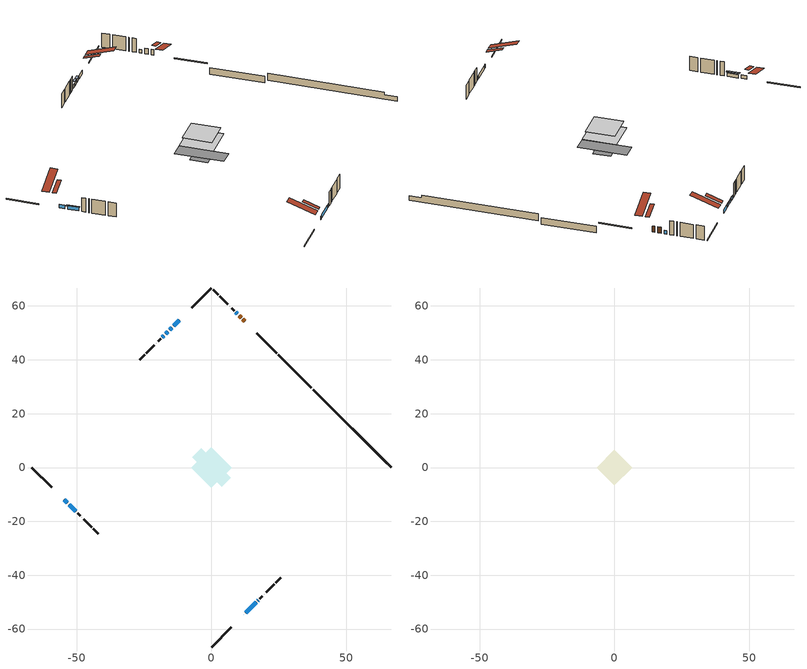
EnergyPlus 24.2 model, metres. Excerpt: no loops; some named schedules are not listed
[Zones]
conditioned space
 floor adiabatic (AdiabaticFloorConstruction): -7.53,0 0,7.53 7.53,0 0,-7.53 z3.97
 floor foundation (Slab1 construction): -7.22,3.83 -3.83,7.22 7.22,-3.83 3.83,-7.22 z-0.91
 floor foundation (Slab1 construction 1): -3.99,0 0,3.99 3.99,0 0,-3.99 z-1.98
 wall outside (RimJoist1 construction): 0,-66.68 7.3,-59.37 / -66.68,0 -59.37,-7.3 / 0,66.68 -7.3,59.37 / 24.2,42.48 16.89,49.78 z1.53:1.83
 wall outside (AdiabaticWallConstruction 1): 12.29,54.39 11.68,55 / 11.02,55.65 10.27,56.41 z1.53:3.56
 wall outside (AdiabaticWallConstruction): 11.91,-54.77 12.06,-54.62 / 9.61,57.07 9.02,57.66 / -54.77,-11.91 -53.58,-13.1 / 12.71,-53.96 16.59,-50.08 / 17.25,-49.43 17.32,-49.36 / -52.92,-13.75 -50.41,-16.27 / -11.91,54.77 -14.07,52.61 / -16.24,50.44 -17.03,49.64 / -17.69,48.99 -18.28,48.39 z1.53:2.75; -14.72,51.95 -15.59,51.09 z1.53:2.55
 wall outside (Wall1 construction): 17.98,-48.7 18.89,-47.79 / -49.75,-16.92 -48.85,-17.83 / -18.94,47.74 -19.85,46.83 / 8.36,58.32 7.45,59.23 z1.53:6.41
 wall outside (Wall2 construction): 19.54,-47.13 19.62,-47.05 / -48.19,-18.49 -48.11,-18.57 / -20.5,46.17 -20.59,46.09 / 6.8,59.88 6.71,59.96 z1.53:6.41
 wall outside (Wall3 construction): 20.28,-46.4 23.22,-43.46 / -47.45,-19.23 -44.51,-22.16 / -21.24,45.43 -24.18,42.5 / 6.06,60.62 3.12,63.56 z1.53:6.41
 wall outside (Wall4 construction): 23.87,-42.8 25.68,-41 / -43.86,-22.82 -42.05,-24.63 / -24.84,41.84 -26.64,40.03 / 2.46,64.21 0.66,66.02 z1.53:6.41
 wall foundation (FoundationWall1 construction): 37.8,28.88,-0.91 37.8,28.88,1.53 63.79,2.89,1.53 63.79,2.89,0.53 66.68,0,0.53 66.68,0,-0.91
 wall foundation (FoundationWall2 construction): 37.14,29.54 24.85,41.82 z-1.98:0.31
 window (WindowConstruction 6): 11.91,-54.77 12.06,-54.62 z1.53:2.75
 window (WindowConstruction 8): 9.61,57.07 9.02,57.66 z1.53:2.75
 window (WindowConstruction 9): -54.77,-11.91 -53.58,-13.1 z1.53:2.75
 window (WindowConstruction): 12.71,-53.96 16.59,-50.08 z1.53:2.75
 window (WindowConstruction 1): 17.25,-49.43 17.32,-49.36 z1.53:2.75
 window (WindowConstruction 2): -52.92,-13.75 -50.41,-16.27 z1.53:2.75
 window (WindowConstruction 3): -11.91,54.77 -14.07,52.61 z1.53:2.75
 window (WindowConstruction 4): -14.72,51.95 -15.59,51.09 z1.53:2.54
 window (WindowConstruction 5): -16.24,50.43 -17.03,49.64 z1.53:2.75
 window (WindowConstruction 7): -17.69,48.99 -18.28,48.39 z1.53:2.75
 door (Door): 12.29,54.39 11.68,55 z1.53:3.56
 door (Door 1): 11.02,55.65 10.27,56.41 z1.53:3.56
 ceiling adiabatic (AdiabaticFloorConstruction): 0,-7.53 7.53,0 0,7.53 -7.53,0 z3.97
 roof outside (Roof2 construction): 11.25,-55.42,6.41 7.62,-51.79,8.12 6.67,-52.75,8.12 10.3,-56.38,6.41; -55.42,-11.25,6.41 -51.79,-7.62,8.12 -52.75,-6.67,8.12 -56.38,-10.3,6.41; -11.25,55.42,6.41 -7.62,51.79,8.12 -6.67,52.75,8.12 -10.3,56.38,6.41; 12.94,53.73,6.41 9.31,50.1,8.12 10.27,49.15,8.12 13.9,52.78,6.41
attic - vented
 floor to conditioned space (Floor1 construction Reversed): -6.54,0 0,6.54 6.54,0 0,-6.54 z6.41
 roof outside (Roof1 construction): 9.64,-57.04,6.41 3.27,-50.67,9.41 1.59,-52.35,9.41 7.96,-58.72,6.41; -57.04,-9.64,6.41 -50.67,-3.27,9.41 -52.35,-1.59,9.41 -58.72,-7.96,6.41; -9.64,57.04,6.41 -3.27,50.67,9.41 -1.59,52.35,9.41 -7.96,58.72,6.41; 14.56,52.12,6.41 8.19,45.75,9.41 9.87,44.07,9.41 16.24,50.44,6.41
shading: -50.2,-16.48 -53.14,-13.54 -53.57,-13.97 -50.63,-16.91 z3.05; -15.8,50.88 -14.51,52.16 -14.94,52.6 -16.23,51.31 z2.84; -17.25,49.43 -16.03,50.65 -16.46,51.08 -17.68,49.86 z3.05
[Building]
Building 1: Terrain=Suburbs
[Site:Location]
Windsor AP_ON: Latitude {deg}=42.28; Longitude {deg}=-82.96; Time Zone {hr}=-5; Elevation {m}=190; Keep Site Location Information=Yes
[Site:GroundTemperature:Shallow]
6.34957, 4.46684, 4.31606, 5.20952, 8.79623, 12.3662, 15.4612, 17.4219, 17.5884, 15.9938, 12.9777, 9.51722
[Site:WaterMainsTemperature]
Calculation Method=Schedule; Temperature Schedule=mains temperature schedule
[Material] Roughness=Rough; Thermal Absorptance=0.9
Name | Thickness {m} | Conductivity {W/m-K} | Density {kg/m3} | Specific Heat {J/kg-K} | Solar Absorptance | Visible Absorptance
asphalt or fiberglass shingles | 0.00635 | 0.162714 | 1121.4 | 1465.45 | 0.4 | 0.4
ceiling loosefill ins | 0.169333 | 0.0480833 | 16.02 | 1046.75 | 0.7 | 0.7
ceiling stud and cavity | 0.1397 | 0.150259 | 65.682 | 1177.47 | 0.7 | 0.7
concrete 4.0 in. | 0.1016 | 1.803125 | 2242.8 | 837.4 | 0.7 | 0.7
concrete 8.0 in. | 0.2032 | 1.803125 | 2242.8 | 837.4 | 0.7 | 0.7
door material | 0.04445 | 0.053851 | 512.64 | 1214.23 | 0.7 | 0.7
exterior vertical ins; exterior vertical ins 1 | 0.0433751 | 0.029427 | 32.04 | 1214.23 | 0.7 | 0.7
floor covering | 0.0127 | 0.0433444 | 54.468 | 1339.84 | 0.6 | 0.6
floor rigid ins; wall rigid ins | 0.512978 | 0.029427 | 32.04 | 1214.23 | 0.7 | 0.7
floor stud and cavity | 0.1397 | 1.75129 | 37.0049 | 1207.88 | 0.7 | 0.7
furniture material conditioned space 1 | 0.1524 | 0.115458 | 640.8 | 1214.23 | 0.6 | 0.6
gypsum board | 0.0127 | 0.160291 | 801 | 837.4 | 0.6 | 0.6
gypsum board 1 | 0.0127 | 0.160291 | 801 | 837.4 | 0.7 | 0.7
osb sheathing 0.5 in. | 0.0127 | 0.115458 | 512.64 | 1214.23 | 0.7 | 0.7
osb sheathing 0.75 in. | 0.01905 | 0.115458 | 512.64 | 1214.23 | 0.7 | 0.7
osb sheathing 2.0 in. | 0.0508 | 0.115458 | 512.64 | 1214.23 | 0.7 | 0.7
rim joist rigid ins | 0.051816 | 0.029427 | 32.04 | 1214.23 | 0.7 | 0.7
rim joist stud and cavity | 0.0508 | 0.0341186 | 125.044 | 1163.47 | 0.6 | 0.6
roof stud and cavity | 0.2032 | 0.116709 | 78.34581 | 1123.46 | 0.7 | 0.7
wall stud and cavity | 0.1397 | 0.107651 | 139.0536 | 1170.24 | 0.7 | 0.7
wall stud and cavity 1 | 0.1397 | 0.113179 | 139.0536 | 1170.24 | 0.7 | 0.7
wall stud and cavity 2 | 0.1397 | 0.0810402 | 139.0536 | 1170.24 | 0.7 | 0.7
wall stud and cavity 3 | 0.1397 | 0.0852927 | 139.0536 | 1170.24 | 0.7 | 0.7
wall stud and cavity 4 | 0.0889 | 0.380278 | 52.3479 | 1209.89 | 0.7 | 0.7
wall stud and cavity 5 | 0.0889 | 0.391764 | 83.0341 | 1211.67 | 0.7 | 0.7
wood siding | 0.0254 | 0.102417 | 544.68 | 1172.36 | 0.4 | 0.4
wood siding 1; wood siding 2; wood siding 3 | 0.0254 | 0.102417 | 544.68 | 1172.36 | 0.7 | 0.7
[WindowMaterial:SimpleGlazingSystem]
Name | U-Factor {W/m2-K} | Solar Heat Gain Coefficient
WindowMaterial | 2.36318 | 0.64
WindowMaterial 1 | 2.790737 | 0.43
WindowMaterial 2 | 2.529549 | 0.56
WindowMaterial 3 | 3.09792 | 0.59
WindowMaterial 4 | 2.617558 | 0.52
WindowMaterial 5 | 2.60677 | 0.52
WindowMaterial 6 | 3.07123 | 0.35
WindowMaterial 7 | 2.64197 | 0.5
[Construction]
AdiabaticFloorConstruction: floor stud and cavity, floor rigid ins, osb sheathing 0.75 in., floor covering
AdiabaticWallConstruction: wood siding 2, wall rigid ins, wall stud and cavity 4, gypsum board
AdiabaticWallConstruction 1: wood siding 3, wall rigid ins, wall stud and cavity 4, gypsum board
Door; Door 1: door material
Floor1 construction Reversed: gypsum board, ceiling stud and cavity, ceiling loosefill ins
FoundationWall1 construction; FoundationWall2 construction: concrete 8.0 in., gypsum board 1
furniture construction conditioned space 1: furniture material conditioned space 1
PartitionWallConstruction: gypsum board, wall stud and cavity 5, gypsum board
RimJoist1 construction: wood siding 1, rim joist rigid ins, osb sheathing 2.0 in., rim joist stud and cavity
Roof1 construction: asphalt or fiberglass shingles
Roof2 construction: asphalt or fiberglass shingles, osb sheathing 0.75 in., roof stud and cavity, gypsum board
Slab1 construction; Slab1 construction 1: concrete 4.0 in.
Wall1 construction: wood siding, osb sheathing 0.5 in., wall stud and cavity, gypsum board
Wall2 construction: wood siding, osb sheathing 0.5 in., wall stud and cavity 1, gypsum board
Wall3 construction: wood siding, osb sheathing 0.5 in., wall stud and cavity 2, gypsum board
Wall4 construction: wood siding, osb sheathing 0.5 in., wall stud and cavity 3, gypsum board
WindowConstruction: WindowMaterial
WindowConstruction 1: WindowMaterial 1
WindowConstruction 2: WindowMaterial 2
WindowConstruction 3: WindowMaterial 3
WindowConstruction 4: WindowMaterial 4
WindowConstruction 5: WindowMaterial 5
WindowConstruction 6: WindowMaterial 6
WindowConstruction 7; WindowConstruction 8; WindowConstruction 9: WindowMaterial 7
[Zone] Multiplier=1; Part of Total Floor Area=Yes
Name | Volume {m3}
attic - vented | 41.7187
conditioned space | 567.7
[Space]
Name | Zone | Volume {m3}
attic - vented 1 | attic - vented | 41.7187
conditioned space 1 | conditioned space | 567.7
[ZoneInfiltration:EffectiveLeakageArea]
infil attic - vented 1: Zone or Space=attic - vented 1; Schedule=Always On Discrete; Effective Air Leakage Area {cm2}=3803.11; Stack Coefficient=0.000208845; Wind Coefficient=9.76409e-06
[ZoneMixing]
whole house fan mix: Zone or Space=attic - vented; Schedule=Always On Continuous; Design Flow Rate Calculation Method=Flow/Zone; Design Flow Rate {m3/s}=0; Source Zone or Space=conditioned space
[SurfaceProperty:ExposedFoundationPerimeter] Exposed Perimeter Calculation Method=TotalExposedPerimeter
Name | Total Exposed Perimeter {m}
Slab1 | 40.843
Slab1 1 | 17.374
[InternalMass] Zone or ZoneList=conditioned space; Space or SpaceList=conditioned space 1
Name | Construction | Surface Area {m2}
furniture mass conditioned space 1 | furniture construction conditioned space 1 | 88.0999
partition wall mass | PartitionWallConstruction | 220.25
[Lights]
interior lighting: Zone or ZoneList or Space or SpaceList=conditioned space 1; Schedule=interior lighting schedule; Design Level Calculation Method=LightingLevel; Lighting Level {W}=343.2; Return Air Fraction=0; Fraction Radiant=0.6; Fraction Visible=0.2; Fraction Replaceable=1
[People]
occupants: Zone or ZoneList or Space or SpaceList=conditioned space 1; Number of People Schedule=occupants schedule; Number of People Calculation Method=People; Number of People=3; Fraction Radiant=0.314171; Sensible Heat Fraction=0.56303; Activity Level Schedule=occupants activity schedule; Carbon Dioxide Generation Rate {m3/s-W}=0; Enable ASHRAE 55 Comfort Warnings=No; Mean Radiant Temperature Calculation Type=EnclosureAveraged
[ElectricEquipment] Zone or ZoneList or Space or SpaceList=conditioned space 1; Design Level Calculation Method=EquipmentLevel
Name | Schedule | Design Level {W} | Fraction Latent | Fraction Radiant | Fraction Lost
clothes dryer | clothes dryer schedule | 140.772 | 0.015 | 0.081 | 0.85
clothes washer | clothes washer schedule | 32.1985 | 0.03 | 0.162 | 0.7
cooking range | cooking range schedule | 215.147 | 0.08 | 0.432 | 0.2
dishwasher | dishwasher schedule | 66.8632 | 0.3 | 0.18 | 0.4
fridge | fridge schedule | 72.9452 | 0 | 0.6 | 0
mech vent bath fan 0 | mech vent bath fan 0 schedule | 50.2 | 0 | 0 | 1
mech vent bath fan 1 | mech vent bath fan 1 schedule | 50.2 | 0 | 0 | 1
mech vent house fan | mech vent house fan schedule | 0 | 0 | 0 | 1
mech vent house fan cfis | mech vent house fan cfis schedule | 0 | 0 | 0 | 0
mech vent range fan 0 | mech vent range fan 0 schedule | 57 | 0 | 0 | 1
misc plug loads | misc plug loads schedule | 494.7 | 0.045 | 0.513 | 0.1
whole house fan | Always On Discrete | 0 | 0 | 0 | 1
[OtherEquipment] Zone or ZoneList or Space or SpaceList=conditioned space 1; Design Level Calculation Method=EquipmentLevel
Name | Fuel Type | Schedule | Design Level {W} | Fraction Latent | Fraction Radiant | Fraction Lost
clothes dryer 1 | Electricity | clothes dryer schedule | 0 | 0.015 | 0.081 | 0.85
cooking range 1 | Electricity | cooking range schedule | 0 | 0.08 | 0.432 | 0.2
general water use latent | None | general water use schedule | 62.594 | 1 | 0 | 0
general water use sensible | None | general water use schedule | -61.6891 | 0 | 0.6 | 0
mech vent house fan latent load | None | Always On Discrete | 0 | 1 | 0 | 0
mech vent house fan sensible load | None | Always On Discrete | 0 | 0 | 0 | 0
water heater energy adjustment1 | NaturalGas | Always On Discrete | 0.01 | 0 | 0 | 1
[ZoneInfiltration:DesignFlowRate] Zone or ZoneList or Space or SpaceList=conditioned space 1; Schedule=Always On Discrete; Design Flow Rate Calculation Method=Flow/Zone; Design Flow Rate {m3/s}=0
infil flow; natural vent flow; whole house fan flow
[Foundation:Kiva] Initial Indoor Air Temperature {C}=18; Wall Depth Below Slab {m}=0.2032; Custom Block X Position 1 {m}=0.2159; Custom Block Z Position 1 {m}=0
Name | Wall Height Above Grade {m} | Custom Block Material Name 1 | Custom Block Depth 1 {m}
Foundation Kiva 1 | 1.52997 | exterior vertical ins | 2.43998
Foundation Kiva 2 | 0.309982 | exterior vertical ins 1 | 2.28999
[Foundation:Kiva:Settings]
Soil Conductivity {W/m-K}=0.849921; Soil Density {kg/m3}=1842.3; Soil Specific Heat {J/kg-K}=418.7; Ground Solar Absorptivity=0.9; Ground Thermal Absorptivity=0.9; Ground Surface Roughness {m}=0.03; Far-Field Width {m}=40; Deep-Ground Boundary Condition=ZeroFlux; Deep-Ground Depth {m}=40; Minimum Cell Dimension {m}=0.2; Maximum Cell Growth Coefficient=3; Simulation Timestep=Timestep
[Exterior:Lights]
exterior lighting: Schedule=exterior lighting schedule; Design Level {W}=75.6
[Schedule:Constant]
Name | Hourly Value
Always On Continuous; mech vent house fan schedule; mech vent house fan cfis schedule; Always On Discrete | 1
occupants activity schedule | 117.228
fridge schedule | 0
[Schedule:Week:Daily]
interior lighting schedule Week Rule - Jan1-Jan27: interior lighting schedule day, interior lighting schedule day, interior lighting schedule day, interior lighting schedule day, interior lighting schedule day, interior lighting schedule day, interior lighting schedule day, interior lighting schedule default day, interior lighting schedule default day, interior lighting schedule default day, interior lighting schedule default day, interior lighting schedule default day
interior lighting schedule Week Rule - Jan28-Feb3: interior lighting schedule day, interior lighting schedule day, interior lighting schedule day, interior lighting schedule day, interior lighting schedule day 1, interior lighting schedule day 1, interior lighting schedule day 1, interior lighting schedule default day, interior lighting schedule default day, interior lighting schedule default day, interior lighting schedule default day, interior lighting schedule default day
interior lighting schedule Week Rule - Feb4-Feb24: interior lighting schedule day 1, interior lighting schedule day 1, interior lighting schedule day 1, interior lighting schedule day 1, interior lighting schedule day 1, interior lighting schedule day 1, interior lighting schedule day 1, interior lighting schedule default day, interior lighting schedule default day, interior lighting schedule default day, interior lighting schedule default day, interior lighting schedule default day
interior lighting schedule Week Rule - Feb25-Mar3: interior lighting schedule day 1, interior lighting schedule day 1, interior lighting schedule day 1, interior lighting schedule day 1, interior lighting schedule day 2, interior lighting schedule day 2, interior lighting schedule day 2, interior lighting schedule default day, interior lighting schedule default day, interior lighting schedule default day, interior lighting schedule default day, interior lighting schedule default day
interior lighting schedule Week Rule - Mar4-Mar31: interior lighting schedule day 2, interior lighting schedule day 2, interior lighting schedule day 2, interior lighting schedule day 2, interior lighting schedule day 2, interior lighting schedule day 2, interior lighting schedule day 2, interior lighting schedule default day, interior lighting schedule default day, interior lighting schedule default day, interior lighting schedule default day, interior lighting schedule default day
interior lighting schedule Week Rule - Apr1-Apr28: interior lighting schedule day 3, interior lighting schedule day 3, interior lighting schedule day 3, interior lighting schedule day 3, interior lighting schedule day 3, interior lighting schedule day 3, interior lighting schedule day 3, interior lighting schedule default day, interior lighting schedule default day, interior lighting schedule default day, interior lighting schedule default day, interior lighting schedule default day
interior lighting schedule Week Rule - Apr29-May5: interior lighting schedule day 3, interior lighting schedule day 3, interior lighting schedule day 4, interior lighting schedule day 4, interior lighting schedule day 4, interior lighting schedule day 4, interior lighting schedule day 4, interior lighting schedule default day, interior lighting schedule default day, interior lighting schedule default day, interior lighting schedule default day, interior lighting schedule default day
interior lighting schedule Week Rule - May6-May26: interior lighting schedule day 4, interior lighting schedule day 4, interior lighting schedule day 4, interior lighting schedule day 4, interior lighting schedule day 4, interior lighting schedule day 4, interior lighting schedule day 4, interior lighting schedule default day, interior lighting schedule default day, interior lighting schedule default day, interior lighting schedule default day, interior lighting schedule default day
interior lighting schedule Week Rule - May27-Jun2: interior lighting schedule day 4, interior lighting schedule day 4, interior lighting schedule day 4, interior lighting schedule day 4, interior lighting schedule day 4, interior lighting schedule day 5, interior lighting schedule day 5, interior lighting schedule default day, interior lighting schedule default day, interior lighting schedule default day, interior lighting schedule default day, interior lighting schedule default day
interior lighting schedule Week Rule - Jun3-Jun30: interior lighting schedule day 5, interior lighting schedule day 5, interior lighting schedule day 5, interior lighting schedule day 5, interior lighting schedule day 5, interior lighting schedule day 5, interior lighting schedule day 5, interior lighting schedule default day, interior lighting schedule default day, interior lighting schedule default day, interior lighting schedule default day, interior lighting schedule default day
interior lighting schedule Week Rule - Jul1-Jul28: interior lighting schedule day 6, interior lighting schedule day 6, interior lighting schedule day 6, interior lighting schedule day 6, interior lighting schedule day 6, interior lighting schedule day 6, interior lighting schedule day 6, interior lighting schedule default day, interior lighting schedule default day, interior lighting schedule default day, interior lighting schedule default day, interior lighting schedule default day
interior lighting schedule Week Rule - Jul29-Aug4: interior lighting schedule day 6, interior lighting schedule day 6, interior lighting schedule day 6, interior lighting schedule day 7, interior lighting schedule day 7, interior lighting schedule day 7, interior lighting schedule day 7, interior lighting schedule default day, interior lighting schedule default day, interior lighting schedule default day, interior lighting schedule default day, interior lighting schedule default day
interior lighting schedule Week Rule - Aug5-Aug25: interior lighting schedule day 7, interior lighting schedule day 7, interior lighting schedule day 7, interior lighting schedule day 7, interior lighting schedule day 7, interior lighting schedule day 7, interior lighting schedule day 7, interior lighting schedule default day, interior lighting schedule default day, interior lighting schedule default day, interior lighting schedule default day, interior lighting schedule default day
interior lighting schedule Week Rule - Aug26-Sep1: interior lighting schedule day 7, interior lighting schedule day 7, interior lighting schedule day 7, interior lighting schedule day 7, interior lighting schedule day 7, interior lighting schedule day 7, interior lighting schedule day 8, interior lighting schedule default day, interior lighting schedule default day, interior lighting schedule default day, interior lighting schedule default day, interior lighting schedule default day
interior lighting schedule Week Rule - Sep2-Sep29: interior lighting schedule day 8, interior lighting schedule day 8, interior lighting schedule day 8, interior lighting schedule day 8, interior lighting schedule day 8, interior lighting schedule day 8, interior lighting schedule day 8, interior lighting schedule default day, interior lighting schedule default day, interior lighting schedule default day, interior lighting schedule default day, interior lighting schedule default day
interior lighting schedule Week Rule - Sep30-Oct6: interior lighting schedule day 8, interior lighting schedule day 9, interior lighting schedule day 9, interior lighting schedule day 9, interior lighting schedule day 9, interior lighting schedule day 9, interior lighting schedule day 9, interior lighting schedule default day, interior lighting schedule default day, interior lighting schedule default day, interior lighting schedule default day, interior lighting schedule default day
interior lighting schedule Week Rule - Oct7-Oct27: interior lighting schedule day 9, interior lighting schedule day 9, interior lighting schedule day 9, interior lighting schedule day 9, interior lighting schedule day 9, interior lighting schedule day 9, interior lighting schedule day 9, interior lighting schedule default day, interior lighting schedule default day, interior lighting schedule default day, interior lighting schedule default day, interior lighting schedule default day
interior lighting schedule Week Rule - Oct28-Nov3: interior lighting schedule day 9, interior lighting schedule day 9, interior lighting schedule day 9, interior lighting schedule day 9, interior lighting schedule day 10, interior lighting schedule day 10, interior lighting schedule day 10, interior lighting schedule default day, interior lighting schedule default day, interior lighting schedule default day, interior lighting schedule default day, interior lighting schedule default day
interior lighting schedule Week Rule - Nov4-Nov24: interior lighting schedule day 10, interior lighting schedule day 10, interior lighting schedule day 10, interior lighting schedule day 10, interior lighting schedule day 10, interior lighting schedule day 10, interior lighting schedule day 10, interior lighting schedule default day, interior lighting schedule default day, interior lighting schedule default day, interior lighting schedule default day, interior lighting schedule default day
interior lighting schedule Week Rule - Nov25-Dec1: interior lighting schedule day 10, interior lighting schedule day 10, interior lighting schedule day 10, interior lighting schedule day 10, interior lighting schedule day 10, interior lighting schedule day 10, interior lighting schedule day 11, interior lighting schedule default day, interior lighting schedule default day, interior lighting schedule default day, interior lighting schedule default day, interior lighting schedule default day
interior lighting schedule Week Rule - Dec2-Dec31: interior lighting schedule day 11, interior lighting schedule day 11, interior lighting schedule day 11, interior lighting schedule day 11, interior lighting schedule day 11, interior lighting schedule day 11, interior lighting schedule day 11, interior lighting schedule default day, interior lighting schedule default day, interior lighting schedule default day, interior lighting schedule default day, interior lighting schedule default day
occupants schedule Week Rule - Jan1-Dec31: occupants schedule day, occupants schedule day, occupants schedule day, occupants schedule day, occupants schedule day, occupants schedule day, occupants schedule day, occupants schedule default day, occupants schedule default day, occupants schedule default day, occupants schedule default day, occupants schedule default day
clothes dryer schedule Week Rule - Jan1-Dec31: clothes dryer schedule day, clothes dryer schedule day, clothes dryer schedule day, clothes dryer schedule day, clothes dryer schedule day, clothes dryer schedule day, clothes dryer schedule day, clothes dryer schedule default day, clothes dryer schedule default day, clothes dryer schedule default day, clothes dryer schedule default day, clothes dryer schedule default day
clothes washer schedule Week Rule - Jan1-Dec31: clothes washer schedule day, clothes washer schedule day, clothes washer schedule day, clothes washer schedule day, clothes washer schedule day, clothes washer schedule day, clothes washer schedule day, clothes washer schedule default day, clothes washer schedule default day, clothes washer schedule default day, clothes washer schedule default day, clothes washer schedule default day
cooking range schedule Week Rule - Jan1-Dec31: cooking range schedule day, cooking range schedule day, cooking range schedule day, cooking range schedule day, cooking range schedule day, cooking range schedule day, cooking range schedule day, cooking range schedule default day, cooking range schedule default day, cooking range schedule default day, cooking range schedule default day, cooking range schedule default day
dishwasher schedule Week Rule - Jan1-Dec31: dishwasher schedule day, dishwasher schedule day, dishwasher schedule day, dishwasher schedule day, dishwasher schedule day, dishwasher schedule day, dishwasher schedule day, dishwasher schedule default day, dishwasher schedule default day, dishwasher schedule default day, dishwasher schedule default day, dishwasher schedule default day
mech vent bath fan 0 schedule Week Rule - Jan1-Dec31: mech vent bath fan 0 schedule day, mech vent bath fan 0 schedule day, mech vent bath fan 0 schedule day, mech vent bath fan 0 schedule day, mech vent bath fan 0 schedule day, mech vent bath fan 0 schedule day, mech vent bath fan 0 schedule day, mech vent bath fan 0 schedule default day, mech vent bath fan 0 schedule default day, mech vent bath fan 0 schedule default day, mech vent bath fan 0 schedule default day, mech vent bath fan 0 schedule default day
mech vent bath fan 1 schedule Week Rule - Jan1-Dec31: mech vent bath fan 1 schedule day, mech vent bath fan 1 schedule day, mech vent bath fan 1 schedule day, mech vent bath fan 1 schedule day, mech vent bath fan 1 schedule day, mech vent bath fan 1 schedule day, mech vent bath fan 1 schedule day, mech vent bath fan 1 schedule default day, mech vent bath fan 1 schedule default day, mech vent bath fan 1 schedule default day, mech vent bath fan 1 schedule default day, mech vent bath fan 1 schedule default day
mech vent range fan 0 schedule Week Rule - Jan1-Dec31: mech vent range fan 0 schedule day, mech vent range fan 0 schedule day, mech vent range fan 0 schedule day, mech vent range fan 0 schedule day, mech vent range fan 0 schedule day, mech vent range fan 0 schedule day, mech vent range fan 0 schedule day, mech vent range fan 0 schedule default day, mech vent range fan 0 schedule default day, mech vent range fan 0 schedule default day, mech vent range fan 0 schedule default day, mech vent range fan 0 schedule default day
misc plug loads schedule Week Rule - Jan1-Dec31: misc plug loads schedule day, misc plug loads schedule day, misc plug loads schedule day, misc plug loads schedule day, misc plug loads schedule day, misc plug loads schedule day, misc plug loads schedule day, misc plug loads schedule default day, misc plug loads schedule default day, misc plug loads schedule default day, misc plug loads schedule default day, misc plug loads schedule default day
general water use schedule Week Rule - Jan1-Dec31: general water use schedule day, general water use schedule day, general water use schedule day, general water use schedule day, general water use schedule day, general water use schedule day, general water use schedule day, general water use schedule default day, general water use schedule default day, general water use schedule default day, general water use schedule default day, general water use schedule default day
exterior lighting schedule Week Rule - Jan1-Jan27: exterior lighting schedule day, exterior lighting schedule day, exterior lighting schedule day, exterior lighting schedule day, exterior lighting schedule day, exterior lighting schedule day, exterior lighting schedule day, exterior lighting schedule default day, exterior lighting schedule default day, exterior lighting schedule default day, exterior lighting schedule default day, exterior lighting schedule default day
exterior lighting schedule Week Rule - Jan28-Feb3: exterior lighting schedule day, exterior lighting schedule day, exterior lighting schedule day, exterior lighting schedule day, exterior lighting schedule day 1, exterior lighting schedule day 1, exterior lighting schedule day 1, exterior lighting schedule default day, exterior lighting schedule default day, exterior lighting schedule default day, exterior lighting schedule default day, exterior lighting schedule default day
exterior lighting schedule Week Rule - Feb4-Feb24: exterior lighting schedule day 1, exterior lighting schedule day 1, exterior lighting schedule day 1, exterior lighting schedule day 1, exterior lighting schedule day 1, exterior lighting schedule day 1, exterior lighting schedule day 1, exterior lighting schedule default day, exterior lighting schedule default day, exterior lighting schedule default day, exterior lighting schedule default day, exterior lighting schedule default day
exterior lighting schedule Week Rule - Feb25-Mar3: exterior lighting schedule day 1, exterior lighting schedule day 1, exterior lighting schedule day 1, exterior lighting schedule day 1, exterior lighting schedule day 2, exterior lighting schedule day 2, exterior lighting schedule day 2, exterior lighting schedule default day, exterior lighting schedule default day, exterior lighting schedule default day, exterior lighting schedule default day, exterior lighting schedule default day
exterior lighting schedule Week Rule - Mar4-Mar31: exterior lighting schedule day 2, exterior lighting schedule day 2, exterior lighting schedule day 2, exterior lighting schedule day 2, exterior lighting schedule day 2, exterior lighting schedule day 2, exterior lighting schedule day 2, exterior lighting schedule default day, exterior lighting schedule default day, exterior lighting schedule default day, exterior lighting schedule default day, exterior lighting schedule default day
exterior lighting schedule Week Rule - Apr1-Apr28: exterior lighting schedule day 3, exterior lighting schedule day 3, exterior lighting schedule day 3, exterior lighting schedule day 3, exterior lighting schedule day 3, exterior lighting schedule day 3, exterior lighting schedule day 3, exterior lighting schedule default day, exterior lighting schedule default day, exterior lighting schedule default day, exterior lighting schedule default day, exterior lighting schedule default day
exterior lighting schedule Week Rule - Apr29-May5: exterior lighting schedule day 3, exterior lighting schedule day 3, exterior lighting schedule day 4, exterior lighting schedule day 4, exterior lighting schedule day 4, exterior lighting schedule day 4, exterior lighting schedule day 4, exterior lighting schedule default day, exterior lighting schedule default day, exterior lighting schedule default day, exterior lighting schedule default day, exterior lighting schedule default day
exterior lighting schedule Week Rule - May6-May26: exterior lighting schedule day 4, exterior lighting schedule day 4, exterior lighting schedule day 4, exterior lighting schedule day 4, exterior lighting schedule day 4, exterior lighting schedule day 4, exterior lighting schedule day 4, exterior lighting schedule default day, exterior lighting schedule default day, exterior lighting schedule default day, exterior lighting schedule default day, exterior lighting schedule default day
exterior lighting schedule Week Rule - May27-Jun2: exterior lighting schedule day 4, exterior lighting schedule day 4, exterior lighting schedule day 4, exterior lighting schedule day 4, exterior lighting schedule day 4, exterior lighting schedule day 5, exterior lighting schedule day 5, exterior lighting schedule default day, exterior lighting schedule default day, exterior lighting schedule default day, exterior lighting schedule default day, exterior lighting schedule default day
exterior lighting schedule Week Rule - Jun3-Jun30: exterior lighting schedule day 5, exterior lighting schedule day 5, exterior lighting schedule day 5, exterior lighting schedule day 5, exterior lighting schedule day 5, exterior lighting schedule day 5, exterior lighting schedule day 5, exterior lighting schedule default day, exterior lighting schedule default day, exterior lighting schedule default day, exterior lighting schedule default day, exterior lighting schedule default day
exterior lighting schedule Week Rule - Jul1-Jul28: exterior lighting schedule day 6, exterior lighting schedule day 6, exterior lighting schedule day 6, exterior lighting schedule day 6, exterior lighting schedule day 6, exterior lighting schedule day 6, exterior lighting schedule day 6, exterior lighting schedule default day, exterior lighting schedule default day, exterior lighting schedule default day, exterior lighting schedule default day, exterior lighting schedule default day
exterior lighting schedule Week Rule - Jul29-Aug4: exterior lighting schedule day 6, exterior lighting schedule day 6, exterior lighting schedule day 6, exterior lighting schedule day 7, exterior lighting schedule day 7, exterior lighting schedule day 7, exterior lighting schedule day 7, exterior lighting schedule default day, exterior lighting schedule default day, exterior lighting schedule default day, exterior lighting schedule default day, exterior lighting schedule default day
exterior lighting schedule Week Rule - Aug5-Aug25: exterior lighting schedule day 7, exterior lighting schedule day 7, exterior lighting schedule day 7, exterior lighting schedule day 7, exterior lighting schedule day 7, exterior lighting schedule day 7, exterior lighting schedule day 7, exterior lighting schedule default day, exterior lighting schedule default day, exterior lighting schedule default day, exterior lighting schedule default day, exterior lighting schedule default day
exterior lighting schedule Week Rule - Aug26-Sep1: exterior lighting schedule day 7, exterior lighting schedule day 7, exterior lighting schedule day 7, exterior lighting schedule day 7, exterior lighting schedule day 7, exterior lighting schedule day 7, exterior lighting schedule day 8, exterior lighting schedule default day, exterior lighting schedule default day, exterior lighting schedule default day, exterior lighting schedule default day, exterior lighting schedule default day
exterior lighting schedule Week Rule - Sep2-Sep29: exterior lighting schedule day 8, exterior lighting schedule day 8, exterior lighting schedule day 8, exterior lighting schedule day 8, exterior lighting schedule day 8, exterior lighting schedule day 8, exterior lighting schedule day 8, exterior lighting schedule default day, exterior lighting schedule default day, exterior lighting schedule default day, exterior lighting schedule default day, exterior lighting schedule default day
[Schedule:Year]
interior lighting schedule: interior lighting schedule Week Rule - Jan1-Jan27, 1, 1, 1, 27, interior lighting schedule Week Rule - Jan28-Feb3, 1, 28, 2, 3, interior lighting schedule Week Rule - Feb4-Feb24, 2, 4, 2, 24, interior lighting schedule Week Rule - Feb25-Mar3, 2, 25, 3, 3, interior lighting schedule Week Rule - Mar4-Mar31, 3, 4, 3, 31, interior lighting schedule Week Rule - Apr1-Apr28, 4, 1, 4, 28, interior lighting schedule Week Rule - Apr29-May5, 4, 29, 5, 5, interior lighting schedule Week Rule - May6-May26, 5, 6, 5, 26, interior lighting schedule Week Rule - May27-Jun2, 5, 27, 6, 2, interior lighting schedule Week Rule - Jun3-Jun30, 6, 3, 6, 30, interior lighting schedule Week Rule - Jul1-Jul28, 7, 1, 7, 28, interior lighting schedule Week Rule - Jul29-Aug4, 7, 29, 8, 4, interior lighting schedule Week Rule - Aug5-Aug25, 8, 5, 8, 25, interior lighting schedule Week Rule - Aug26-Sep1, 8, 26, 9, 1, interior lighting schedule Week Rule - Sep2-Sep29, 9, 2, 9, 29, interior lighting schedule Week Rule - Sep30-Oct6, 9, 30, 10, 6, interior lighting schedule Week Rule - Oct7-Oct27, 10, 7, 10, 27, interior lighting schedule Week Rule - Oct28-Nov3, 10, 28, 11, 3, interior lighting schedule Week Rule - Nov4-Nov24, 11, 4, 11, 24, interior lighting schedule Week Rule - Nov25-Dec1, 11, 25, 12, 1, interior lighting schedule Week Rule - Dec2-Dec31, 12, 2, 12, 31
occupants schedule: occupants schedule Week Rule - Jan1-Dec31, 1, 1, 12, 31
clothes dryer schedule: clothes dryer schedule Week Rule - Jan1-Dec31, 1, 1, 12, 31
clothes washer schedule: clothes washer schedule Week Rule - Jan1-Dec31, 1, 1, 12, 31
cooking range schedule: cooking range schedule Week Rule - Jan1-Dec31, 1, 1, 12, 31
dishwasher schedule: dishwasher schedule Week Rule - Jan1-Dec31, 1, 1, 12, 31
mech vent bath fan 0 schedule: mech vent bath fan 0 schedule Week Rule - Jan1-Dec31, 1, 1, 12, 31
mech vent bath fan 1 schedule: mech vent bath fan 1 schedule Week Rule - Jan1-Dec31, 1, 1, 12, 31
mech vent range fan 0 schedule: mech vent range fan 0 schedule Week Rule - Jan1-Dec31, 1, 1, 12, 31
misc plug loads schedule: misc plug loads schedule Week Rule - Jan1-Dec31, 1, 1, 12, 31
general water use schedule: general water use schedule Week Rule - Jan1-Dec31, 1, 1, 12, 31
exterior lighting schedule: exterior lighting schedule Week Rule - Jan1-Jan27, 1, 1, 1, 27, exterior lighting schedule Week Rule - Jan28-Feb3, 1, 28, 2, 3, exterior lighting schedule Week Rule - Feb4-Feb24, 2, 4, 2, 24, exterior lighting schedule Week Rule - Feb25-Mar3, 2, 25, 3, 3, exterior lighting schedule Week Rule - Mar4-Mar31, 3, 4, 3, 31, exterior lighting schedule Week Rule - Apr1-Apr28, 4, 1, 4, 28, exterior lighting schedule Week Rule - Apr29-May5, 4, 29, 5, 5, exterior lighting schedule Week Rule - May6-May26, 5, 6, 5, 26, exterior lighting schedule Week Rule - May27-Jun2, 5, 27, 6, 2, exterior lighting schedule Week Rule - Jun3-Jun30, 6, 3, 6, 30, exterior lighting schedule Week Rule - Jul1-Jul28, 7, 1, 7, 28, exterior lighting schedule Week Rule - Jul29-Aug4, 7, 29, 8, 4, exterior lighting schedule Week Rule - Aug5-Aug25, 8, 5, 8, 25, exterior lighting schedule Week Rule - Aug26-Sep1, 8, 26, 9, 1, exterior lighting schedule Week Rule - Sep2-Sep29, 9, 2, 9, 29, exterior lighting schedule Week Rule - Sep30-Oct6, 9, 30, 10, 6, exterior lighting schedule Week Rule - Oct7-Oct27, 10, 7, 10, 27, exterior lighting schedule Week Rule - Oct28-Nov3, 10, 28, 11, 3, exterior lighting schedule Week Rule - Nov4-Nov24, 11, 4, 11, 24, exterior lighting schedule Week Rule - Nov25-Dec1, 11, 25, 12, 1, exterior lighting schedule Week Rule - Dec2-Dec31, 12, 2, 12, 31
[Schedule:Compact]
mains temperature schedule: Through: 01/01, For: AllDays, Until: 24:00, 9.71556, Through: 01/02, For: AllDays, Until: 24:00, 9.65056, Through: 01/03, For: AllDays, Until: 24:00, 9.58667, Through: 01/04, For: AllDays, Until: 24:00, 9.52389, Through: 01/05, For: AllDays, Until: 24:00, 9.46278, Through: 01/06, For: AllDays, Until: 24:00, 9.40278, Through: 01/07, For: AllDays, Until: 24:00, 9.34444, Through: 01/08, For: AllDays, Until: 24:00, 9.28778, Through: 01/09, For: AllDays, Until: 24:00, 9.23222, Through: 01/10, For: AllDays, Until: 24:00, 9.17778, Through: 01/11, For: AllDays, Until: 24:00, 9.125, Through: 01/12, For: AllDays, Until: 24:00, 9.07389, Through: 01/13, For: AllDays, Until: 24:00, 9.02444, Through: 01/14, For: AllDays, Until: 24:00, 8.97611, Through: 01/15, For: AllDays, Until: 24:00, 8.92944, Through: 01/16, For: AllDays, Until: 24:00, 8.88444, Through: 01/17, For: AllDays, Until: 24:00, 8.84056, Through: 01/18, For: AllDays, Until: 24:00, 8.79889, Through: 01/19, For: AllDays, Until: 24:00, 8.75833, Through: 01/20, For: AllDays, Until: 24:00, 8.71944, Through: 01/21, For: AllDays, Until: 24:00, 8.68222, Through: 01/22, For: AllDays, Until: 24:00, 8.64667, Through: 01/23, For: AllDays, Until: 24:00, 8.61222, Through: 01/24, For: AllDays, Until: 24:00, 8.58, Through: 01/25, For: AllDays, Until: 24:00, 8.54944, Through: 01/26, For: AllDays, Until: 24:00, 8.52, Through: 01/27, For: AllDays, Until: 24:00, 8.49278, Through: 01/28, For: AllDays, Until: 24:00, 8.46722, Through: 01/29, For: AllDays, Until: 24:00, 8.44278, Through: 01/30, For: AllDays, Until: 24:00, 8.42056, Through: 01/31, For: AllDays, Until: 24:00, 8.39944, Through: 02/01, For: AllDays, Until: 24:00, 8.38056, Through: 02/02, For: AllDays, Until: 24:00, 8.36333, Through: 02/03, For: AllDays, Until: 24:00, 8.34778, Through: 02/04, For: AllDays, Until: 24:00, 8.33389, Through: 02/05, For: AllDays, Until: 24:00, 8.32167, Through: 02/06, For: AllDays, Until: 24:00, 8.31111, Through: 02/07, For: AllDays, Until: 24:00, 8.30222, Through: 02/08, For: AllDays, Until: 24:00, 8.295, Through: 02/09, For: AllDays, Until: 24:00, 8.29, Through: 02/10, For: AllDays, Until: 24:00, 8.28611, Through: 02/11, For: AllDays, Until: 24:00, 8.28444, Through: 02/12, For: AllDays, Until: 24:00, 8.28444, Through: 02/13, For: AllDays, Until: 24:00, 8.28611, Through: 02/14, For: AllDays, Until: 24:00, 8.28889, Through: 02/15, For: AllDays, Until: 24:00, 8.29444, Through: 02/16, For: AllDays, Until: 24:00, 8.30111, Through: 02/17, For: AllDays, Until: 24:00, 8.30944, Through: 02/18, For: AllDays, Until: 24:00, 8.31944, Through: 02/19, For: AllDays, Until: 24:00, 8.33167, Through: 02/20, For: AllDays, Until: 24:00, 8.345, Through: 02/21, For: AllDays, Until: 24:00, 8.36056, Through: 02/22, For: AllDays, Until: 24:00, 8.37778, Through: 02/23, For: AllDays, Until: 24:00, 8.39611, Through: 02/24, For: AllDays, Until: 24:00, 8.41667, Through: 02/25, For: AllDays, Until: 24:00, 8.43889, Through: 02/26, For: AllDays, Until: 24:00, 8.46278, Through: 02/27, For: AllDays, Until: 24:00, 8.48833, Through: 02/28, For: AllDays, Until: 24:00, 8.51556, Through: 03/01, For: AllDays, Until: 24:00, 8.54444, Through: 03/02, For: AllDays, Until: 24:00, 8.575, Through: 03/03, For: AllDays, Until: 24:00, 8.60667, Through: 03/04, For: AllDays, Until: 24:00, 8.64056, Through: 03/05, For: AllDays, Until: 24:00, 8.67611, Through: 03/06, For: AllDays, Until: 24:00, 8.71278, Through: 03/07, For: AllDays, Until: 24:00, 8.75167, Through: 03/08, For: AllDays, Until: 24:00, 8.79167, Through: 03/09, For: AllDays, Until: 24:00, 8.83333, Through: 03/10, For: AllDays, Until: 24:00, 8.87667, Through: 03/11, For: AllDays, Until: 24:00, 8.92167, Through: 03/12, For: AllDays, Until: 24:00, 8.96833, Through: 03/13, For: AllDays, Until: 24:00, 9.01611, Through: 03/14, For: AllDays, Until: 24:00, 9.06556, Through: 03/15, For: AllDays, Until: 24:00, 9.11667, Through: 03/16, For: AllDays, Until: 24:00, 9.16889, Through: 03/17, For: AllDays, Until: 24:00, 9.22278, Through: 03/18, For: AllDays, Until: 24:00, 9.27833, Through: 03/19, For: AllDays, Until: 24:00, 9.335, Through: 03/20, For: AllDays, Until: 24:00, 9.39333, Through: 03/21, For: AllDays, Until: 24:00, 9.45278, Through: 03/22, For: AllDays, Until: 24:00, 9.51389, Through: 03/23, For: AllDays, Until: 24:00, 9.57611, Through: 03/24, For: AllDays, Until: 24:00, 9.64, Through: 03/25, For: AllDays, Until: 24:00, 9.705, Through: 03/26, For: AllDays, Until: 24:00, 9.77111, Through: 03/27, For: AllDays, Until: 24:00, 9.83889, Through: 03/28, For: AllDays, Until: 24:00, 9.90778, Through: 03/29, For: AllDays, Until: 24:00, 9.97778, Through: 03/30, For: AllDays, Until: 24:00, 10.0489, Through: 03/31, For: AllDays, Until: 24:00, 10.1217, Through: 04/01, For: AllDays, Until: 24:00, 10.1956, Through: 04/02, For: AllDays, Until: 24:00, 10.2706, Through: 04/03, For: AllDays, Until: 24:00, 10.3461, Through: 04/04, For: AllDays, Until: 24:00, 10.4233, Through: 04/05, For: AllDays, Until: 24:00, 10.5017, Through: 04/06, For: AllDays, Until: 24:00, 10.5811, Through: 04/07, For: AllDays, Until: 24:00, 10.6617, Through: 04/08, For: AllDays, Until: 24:00, 10.7428, Through: 04/09, For: AllDays, Until: 24:00, 10.825, Through: 04/10, For: AllDays, Until: 24:00, 10.9089, Through: 04/11, For: AllDays, Until: 24:00, 10.9928, Through: 04/12, For: AllDays, Until: 24:00, 11.0783, Through: 04/13, For: AllDays, Until: 24:00, 11.1644, Through: 04/14, For: AllDays, Until: 24:00, 11.2517, Through: 04/15, For: AllDays, Until: 24:00, 11.3394, Through: 04/16, For: AllDays, Until: 24:00, 11.4278, Through: 04/17, For: AllDays, Until: 24:00, 11.5178, Through: 04/18, For: AllDays, Until: 24:00, 11.6078, Through: 04/19, For: AllDays, Until: 24:00, 11.6989, Through: 04/20, For: AllDays, Until: 24:00, 11.7906, Through: 04/21, For: AllDays, Until: 24:00, 11.8828, Through: 04/22, For: AllDays, Until: 24:00, 11.9761, Through: 04/23, For: AllDays, Until: 24:00, 12.07, Through: 04/24, For: AllDays, Until: 24:00, 12.1639, Through: 04/25, For: AllDays, Until: 24:00, 12.2589, Through: 04/26, For: AllDays, Until: 24:00, 12.3544, Through: 04/27, For: AllDays, Until: 24:00, 12.4506, Through: 04/28, For: AllDays, Until: 24:00, 12.5472, Through: 04/29, For: AllDays, Until: 24:00, 12.6439, Through: 04/30, For: AllDays, Until: 24:00, 12.7411, Through: 05/01, For: AllDays, Until: 24:00, 12.8389, Through: 05/02, For: AllDays, Until: 24:00, 12.9372, Through: 05/03, For: AllDays, Until: 24:00, 13.0356, Through: 05/04, For: AllDays, Until: 24:00, 13.1344, Through: 05/05, For: AllDays, Until: 24:00, 13.2339, Through: 05/06, For: AllDays, Until: 24:00, 13.3333, Through: 05/07, For: AllDays, Until: 24:00, 13.4328, Through: 05/08, For: AllDays, Until: 24:00, 13.5328, Through: 05/09, For: AllDays, Until: 24:00, 13.6328, Through: 05/10, For: AllDays, Until: 24:00, 13.7328, Through: 05/11, For: AllDays, Until: 24:00, 13.8328, Through: 05/12, For: AllDays, Until: 24:00, 13.9333, Through: 05/13, For: AllDays, Until: 24:00, 14.0339, Through: 05/14, For: AllDays, Until: 24:00, 14.1344, Through: 05/15, For: AllDays, Until: 24:00, 14.2344, Through: 05/16, For: AllDays, Until: 24:00, 14.335, Through: 05/17, For: AllDays, Until: 24:00, 14.4356, Through: 05/18, For: AllDays, Until: 24:00, 14.5356, Through: 05/19, For: AllDays, Until: 24:00, 14.6356, Through: 05/20, For: AllDays, Until: 24:00, 14.7356, Through: 05/21, For: AllDays, Until: 24:00, 14.8356, Through: 05/22, For: AllDays, Until: 24:00, 14.935, Through: 05/23, For: AllDays, Until: 24:00, 15.0344, Through: 05/24, For: AllDays, Until: 24:00, 15.1333, Through: 05/25, For: AllDays, Until: 24:00, 15.2322, Through: 05/26, For: AllDays, Until: 24:00, 15.3306, Through: 05/27, For: AllDays, Until: 24:00, 15.4283, Through: 05/28, For: AllDays, Until: 24:00, 15.5261, Through: 05/29, For: AllDays, Until: 24:00, 15.6233, Through: 05/30, For: AllDays, Until: 24:00, 15.7206, Through: 05/31, For: AllDays, Until: 24:00, 15.8167, Through: 06/01, For: AllDays, Until: 24:00, 15.9128, Through: 06/02, For: AllDays, Until: 24:00, 16.0078, Through: 06/03, For: AllDays, Until: 24:00, 16.1028, Through: 06/04, For: AllDays, Until: 24:00, 16.1967, Through: 06/05, For: AllDays, Until: 24:00, 16.2906, Through: 06/06, For: AllDays, Until: 24:00, 16.3833, Through: 06/07, For: AllDays, Until: 24:00, 16.4756, Through: 06/08, For: AllDays, Until: 24:00, 16.5672, Through: 06/09, For: AllDays, Until: 24:00, 16.6578, Through: 06/10, For: AllDays, Until: 24:00, 16.7478, Through: 06/11, For: AllDays, Until: 24:00, 16.8372, Through: 06/12, For: AllDays, Until: 24:00, 16.9256, Through: 06/13, For: AllDays, Until: 24:00, 17.0133, Through: 06/14, For: AllDays, Until: 24:00, 17.1, Through: 06/15, For: AllDays, Until: 24:00, 17.1861, Through: 06/16, For: AllDays, Until: 24:00, 17.2711, Through: 06/17, For: AllDays, Until: 24:00, 17.355, Through: 06/18, For: AllDays, Until: 24:00, 17.4383, Through: 06/19, For: AllDays, Until: 24:00, 17.5206, Through: 06/20, For: AllDays, Until: 24:00, 17.6017, Through: 06/21, For: AllDays, Until: 24:00, 17.6817, Through: 06/22, For: AllDays, Until: 24:00, 17.7606, Through: 06/23, For: AllDays, Until: 24:00, 17.8383, Through: 06/24, For: AllDays, Until: 24:00, 17.9156, Through: 06/25, For: AllDays, Until: 24:00, 17.9911, Through: 06/26, For: AllDays, Until: 24:00, 18.0656, Through: 06/27, For: AllDays, Until: 24:00, 18.1389, Through: 06/28, For: AllDays, Until: 24:00, 18.2111, Through: 06/29, For: AllDays, Until: 24:00, 18.2822, Through: 06/30, For: AllDays, Until: 24:00, 18.3522, Through: 07/01, For: AllDays, Until: 24:00, 18.4206, Through: 07/02, For: AllDays, Until: 24:00, 18.4878, Through: 07/03, For: AllDays, Until: 24:00, 18.5539, Through: 07/04, For: AllDays, Until: 24:00, 18.6183, Through: 07/05, For: AllDays, Until: 24:00, 18.6817, Through: 07/06, For: AllDays, Until: 24:00, 18.7439, Through: 07/07, For: AllDays, Until: 24:00, 18.8044, Through: 07/08, For: AllDays, Until: 24:00, 18.8639, Through: 07/09, For: AllDays, Until: 24:00, 18.9217, Through: 07/10, For: AllDays, Until: 24:00, 18.9778, Through: 07/11, For: AllDays, Until: 24:00, 19.0328, Through: 07/12, For: AllDays, Until: 24:00, 19.0861, Through: 07/13, For: AllDays, Until: 24:00, 19.1383, Through: 07/14, For: AllDays, Until: 24:00, 19.1889, Through: 07/15, For: AllDays, Until: 24:00, 19.2378, Through: 07/16, For: AllDays, Until: 24:00, 19.2856, Through: 07/17, For: AllDays, Until: 24:00, 19.3311, Through: 07/18, For: AllDays, Until: 24:00, 19.3761, Through: 07/19, For: AllDays, Until: 24:00, 19.4189, Through: 07/20, For: AllDays, Until: 24:00, 19.46, Through: 07/21, For: AllDays, Until: 24:00, 19.5, Through: 07/22, For: AllDays, Until: 24:00, 19.5378, Through: 07/23, For: AllDays, Until: 24:00, 19.5744, Through: 07/24, For: AllDays, Until: 24:00, 19.6094, Through: 07/25, For: AllDays, Until: 24:00, 19.6428, Through: 07/26, For: AllDays, Until: 24:00, 19.6744, Through: 07/27, For: AllDays, Until: 24:00, 19.7044, Through: 07/28, For: AllDays, Until: 24:00, 19.7328, Through: 07/29, For: AllDays, Until: 24:00, 19.7594, Through: 07/30, For: AllDays, Until: 24:00, 19.7844, Through: 07/31, For: AllDays, Until: 24:00, 19.8078, Through: 08/01, For: AllDays, Until: 24:00, 19.8294, Through: 08/02, For: AllDays, Until: 24:00, 19.8494, Through: 08/03, For: AllDays, Until: 24:00, 19.8678, Through: 08/04, For: AllDays, Until: 24:00, 19.8844, Through: 08/05, For: AllDays, Until: 24:00, 19.8994, Through: 08/06, For: AllDays, Until: 24:00, 19.9122, Through: 08/07, For: AllDays, Until: 24:00, 19.9239, Through: 08/08, For: AllDays, Until: 24:00, 19.9333, Through: 08/09, For: AllDays, Until: 24:00, 19.9417, Through: 08/10, For: AllDays, Until: 24:00, 19.9478, Through: 08/11, For: AllDays, Until: 24:00, 19.9522, Through: 08/12, For: AllDays, Until: 24:00, 19.9556, Through: 08/13, For: AllDays, Until: 24:00, 19.9567, Through: 08/14, For: AllDays, Until: 24:00, 19.9556, Through: 08/15, For: AllDays, Until: 24:00, 19.9533, Through: 08/16, For: AllDays, Until: 24:00, 19.9494, Through: 08/17, For: AllDays, Until: 24:00, 19.9433, Through: 08/18, For: AllDays, Until: 24:00, 19.9361, Through: 08/19, For: AllDays, Until: 24:00, 19.9267, Through: 08/20, For: AllDays, Until: 24:00, 19.9156, Through: 08/21, For: AllDays, Until: 24:00, 19.9033, Through: 08/22, For: AllDays, Until: 24:00, 19.8889, Through: 08/23, For: AllDays, Until: 24:00, 19.8728, Through: 08/24, For: AllDays, Until: 24:00, 19.855, Through: 08/25, For: AllDays, Until: 24:00, 19.835, Through: 08/26, For: AllDays, Until: 24:00, 19.8139, Through: 08/27, For: AllDays, Until: 24:00, 19.7911, Through: 08/28, For: AllDays, Until: 24:00, 19.7667, Through: 08/29, For: AllDays, Until: 24:00, 19.7406, Through: 08/30, For: AllDays, Until: 24:00, 19.7122, Through: 08/31, For: AllDays, Until: 24:00, 19.6828, Through: 09/01, For: AllDays, Until: 24:00, 19.6517, Through: 09/02, For: AllDays, Until: 24:00, 19.6189, Through: 09/03, For: AllDays, Until: 24:00, 19.5844, Through: 09/04, For: AllDays, Until: 24:00, 19.5483, Through: 09/05, For: AllDays, Until: 24:00, 19.5106, Through: 09/06, For: AllDays, Until: 24:00, 19.4711, Through: 09/07, For: AllDays, Until: 24:00, 19.4306, Through: 09/08, For: AllDays, Until: 24:00, 19.3878, Through: 09/09, For: AllDays, Until: 24:00, 19.3439, Through: 09/10, For: AllDays, Until: 24:00, 19.2983, Through: 09/11, For: AllDays, Until: 24:00, 19.2511, Through: 09/12, For: AllDays, Until: 24:00, 19.2028, Through: 09/13, For: AllDays, Until: 24:00, 19.1528, Through: 09/14, For: AllDays, Until: 24:00, 19.1011, Through: 09/15, For: AllDays, Until: 24:00, 19.0478, Through: 09/16, For: AllDays, Until: 24:00, 18.9933, Through: 09/17, For: AllDays, Until: 24:00, 18.9372, Through: 09/18, For: AllDays, Until: 24:00, 18.88, Through: 09/19, For: AllDays, Until: 24:00, 18.8211, Through: 09/20, For: AllDays, Until: 24:00, 18.7611, Through: 09/21, For: AllDays, Until: 24:00, 18.6994, Through: 09/22, For: AllDays, Until: 24:00, 18.6361, Through: 09/23, For: AllDays, Until: 24:00, 18.5722, Through: 09/24, For: AllDays, Until: 24:00, 18.5067, Through: 09/25, For: AllDays, Until: 24:00, 18.4394, Through: 09/26, For: AllDays, Until: 24:00, 18.3711, Through: 09/27, For: AllDays, Until: 24:00, 18.3017, Through: 09/28, For: AllDays, Until: 24:00, 18.2311, Through: 09/29, For: AllDays, Until: 24:00, 18.1594, Through: 09/30, For: AllDays, Until: 24:00, 18.0861, Through: 10/01, For: AllDays, Until: 24:00, 18.0122, Through: 10/02, For: AllDays, Until: 24:00, 17.9367, Through: 10/03, For: AllDays, Until: 24:00, 17.86, Through: 10/04, For: AllDays, Until: 24:00, 17.7822, Through: 10/05, For: AllDays, Until: 24:00, 17.7039, Through: 10/06, For: AllDays, Until: 24:00, 17.6239, Through: 10/07, For: AllDays, Until: 24:00, 17.5428, Through: 10/08, For: AllDays, Until: 24:00, 17.4611, Through: 10/09, For: AllDays, Until: 24:00, 17.3783, Through: 10/10, For: AllDays, Until: 24:00, 17.2944, Through: 10/11, For: AllDays, Until: 24:00, 17.21, Through: 10/12, For: AllDays, Until: 24:00, 17.1239, Through: 10/13, For: AllDays, Until: 24:00, 17.0378, Through: 10/14, For: AllDays, Until: 24:00, 16.95, Through: 10/15, For: AllDays, Until: 24:00, 16.8617, Through: 10/16, For: AllDays, Until: 24:00, 16.7728, Through: 10/17, For: AllDays, Until: 24:00, 16.6828, Through: 10/18, For: AllDays, Until: 24:00, 16.5922, Through: 10/19, For: AllDays, Until: 24:00, 16.5011, Through: 10/20, For: AllDays, Until: 24:00, 16.4089, Through: 10/21, For: AllDays, Until: 24:00, 16.3161, Through: 10/22, For: AllDays, Until: 24:00, 16.2228, Through: 10/23, For: AllDays, Until: 24:00, 16.1289, Through: 10/24, For: AllDays, Until: 24:00, 16.0344, Through: 10/25, For: AllDays, Until: 24:00, 15.9389, Through: 10/26, For: AllDays, Until: 24:00, 15.8433, Through: 10/27, For: AllDays, Until: 24:00, 15.7472, Through: 10/28, For: AllDays, Until: 24:00, 15.6506, Through: 10/29, For: AllDays, Until: 24:00, 15.5533, Through: 10/30, For: AllDays, Until: 24:00, 15.4561, Through: 10/31, For: AllDays, Until: 24:00, 15.3578, Through: 11/01, For: AllDays, Until: 24:00, 15.2594, Through: 11/02, For: AllDays, Until: 24:00, 15.1611, Through: 11/03, For: AllDays, Until: 24:00, 15.0617, Through: 11/04, For: AllDays, Until: 24:00, 14.9628, Through: 11/05, For: AllDays, Until: 24:00, 14.8633, Through: 11/06, For: AllDays, Until: 24:00, 14.7633, Through: 11/07, For: AllDays, Until: 24:00, 14.6633, Through: 11/08, For: AllDays, Until: 24:00, 14.5633, Through: 11/09, For: AllDays, Until: 24:00, 14.4633, Through: 11/10, For: AllDays, Until: 24:00, 14.3628, Through: 11/11, For: AllDays, Until: 24:00, 14.2628, Through: 11/12, For: AllDays, Until: 24:00, 14.1622, Through: 11/13, For: AllDays, Until: 24:00, 14.0617, Through: 11/14, For: AllDays, Until: 24:00, 13.9611, Through: 11/15, For: AllDays, Until: 24:00, 13.8611, Through: 11/16, For: AllDays, Until: 24:00, 13.7606, Through: 11/17, For: AllDays, Until: 24:00, 13.6606, Through: 11/18, For: AllDays, Until: 24:00, 13.5606, Through: 11/19, For: AllDays, Until: 24:00, 13.4606, Through: 11/20, For: AllDays, Until: 24:00, 13.3611, Through: 11/21, For: AllDays, Until: 24:00, 13.2617, Through: 11/22, For: AllDays, Until: 24:00, 13.1622, Through: 11/23, For: AllDays, Until: 24:00, 13.0633, Through: 11/24, For: AllDays, Until: 24:00, 12.9644, Through: 11/25, For: AllDays, Until: 24:00, 12.8661, Through: 11/26, For: AllDays, Until: 24:00, 12.7683, Through: 11/27, For: AllDays, Until: 24:00, 12.6711, Through: 11/28, For: AllDays, Until: 24:00, 12.5739, Through: 11/29, For: AllDays, Until: 24:00, 12.4772, Through: 11/30, For: AllDays, Until: 24:00, 12.3811, Through: 12/01, For: AllDays, Until: 24:00, 12.2856, Through: 12/02, For: AllDays, Until: 24:00, 12.1906, Through: 12/03, For: AllDays, Until: 24:00, 12.0961, Through: 12/04, For: AllDays, Until: 24:00, 12.0022, Through: 12/05, For: AllDays, Until: 24:00, 11.9089, Through: 12/06, For: AllDays, Until: 24:00, 11.8161, Through: 12/07, For: AllDays, Until: 24:00, 11.7244, Through: 12/08, For: AllDays, Until: 24:00, 11.6333, Through: 12/09, For: AllDays, Until: 24:00, 11.5428, Through: 12/10, For: AllDays, Until: 24:00, 11.4528, Through: 12/11, For: AllDays, Until: 24:00, 11.3639, Through: 12/12, For: AllDays, Until: 24:00, 11.2756, Through: 12/13, For: AllDays, Until: 24:00, 11.1883, Through: 12/14, For: AllDays, Until: 24:00, 11.1022, Through: 12/15, For: AllDays, Until: 24:00, 11.0167, Through: 12/16, For: AllDays, Until: 24:00, 10.9322, Through: 12/17, For: AllDays, Until: 24:00, 10.8483, Through: 12/18, For: AllDays, Until: 24:00, 10.7656, Through: 12/19, For: AllDays, Until: 24:00, 10.6839, Through: 12/20, For: AllDays, Until: 24:00, 10.6033, Through: 12/21, For: AllDays, Until: 24:00, 10.5239, Through: 12/22, For: AllDays, Until: 24:00, 10.445, Through: 12/23, For: AllDays, Until: 24:00, 10.3678, Through: 12/24, For: AllDays, Until: 24:00, 10.2911, Through: 12/25, For: AllDays, Until: 24:00, 10.2161, Through: 12/26, For: AllDays, Until: 24:00, 10.1422, Through: 12/27, For: AllDays, Until: 24:00, 10.0689, Through: 12/28, For: AllDays, Until: 24:00, 9.99722, Through: 12/29, For: AllDays, Until: 24:00, 9.92722, Through: 12/30, For: AllDays, Until: 24:00, 9.85778, Through: 12/31, For: AllDays, Until: 24:00, 9.79
